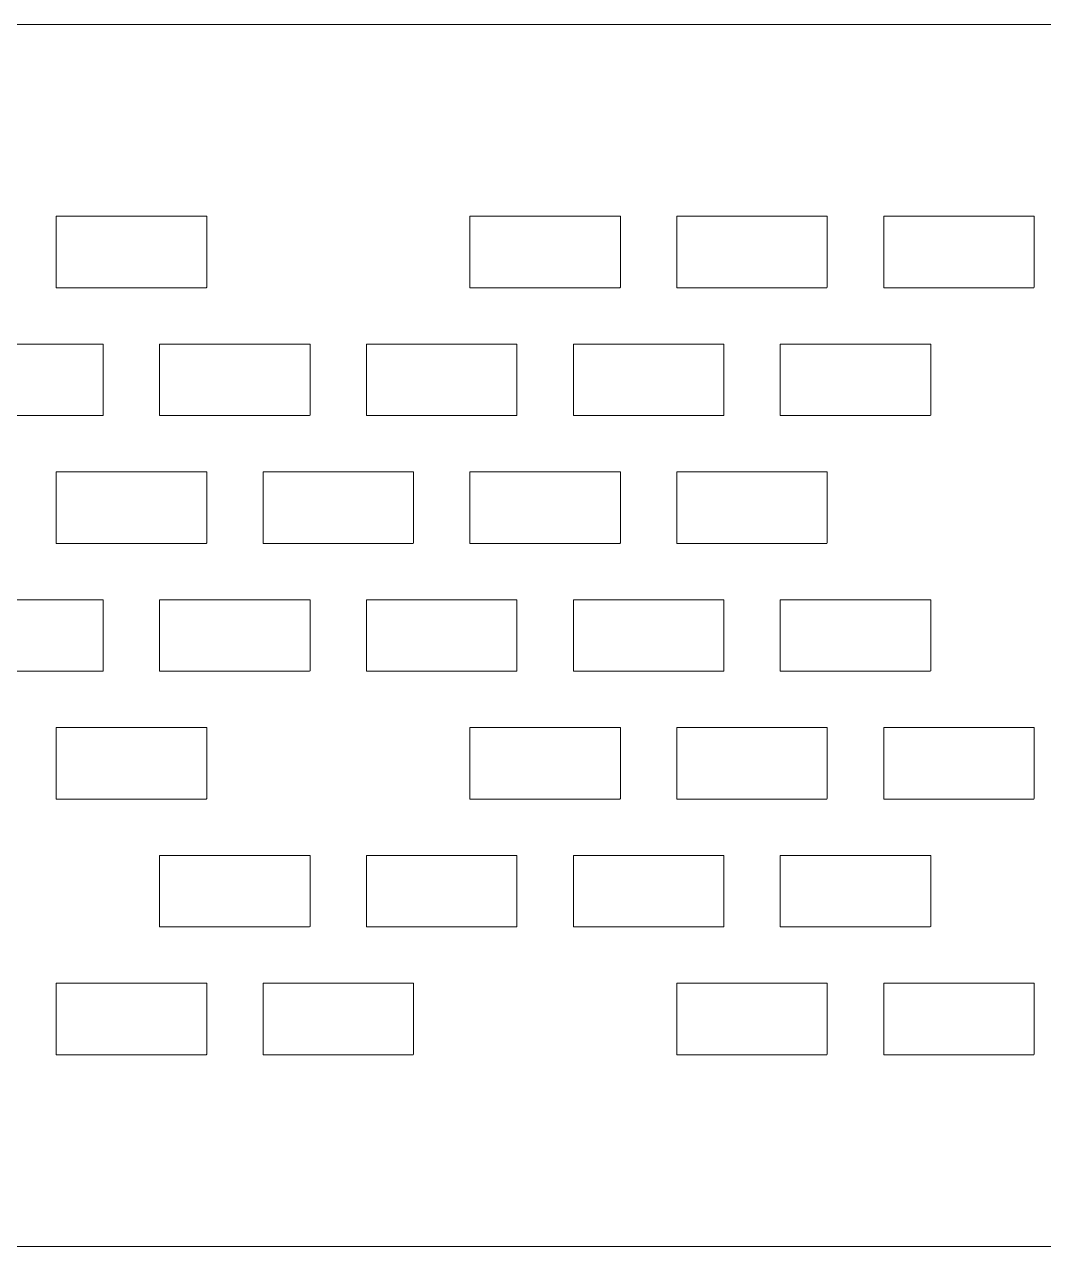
# Model space of a CAD drawing. Header units: millimetres. Extents: x -26 to 1265, y -860 to -429.
# Drawn here: x 243.8 to 298, y -860.5 to -795.5 of the extents above; entities that cross this region are included whole.
import ezdxf

# ---------------------------------------------------------------- set-up
doc = ezdxf.new("R2010")
doc.units = ezdxf.units.MM
doc.header["$MEASUREMENT"] = 0
doc.layers.add('layer 1', color=7, linetype='Continuous')

msp = doc.modelspace()

# ---------------------------------------------------------------- linework, layer by layer
at = {"layer": 'layer 1', "color": 7, "lineweight": 9, "true_color": 0xffffff}
for points, knots in [([(415.0125, -860.4875), (415.0125, -860.4875), (51.0125, -860.4875), (51.0125, -860.4875), (51.0125, -860.4875), (51.0125, -795.4875), (51.0125, -795.4875), (51.0125, -795.4875), (415.0125, -795.4875), (415.0125, -795.4875), (415.0125, -795.4875), (415.0125, -860.4875), (415.0125, -860.4875)], [0, 0, 0, 0, 0.25, 0.25, 0.25, 0.5, 0.5, 0.5, 0.75, 0.75, 0.75, 1, 1, 1, 1]), ([(253.4875, -809.4875), (253.4875, -809.4875), (253.5125, -809.4625), (253.5125, -809.4625), (253.5125, -809.4625), (253.5125, -805.6875), (253.5125, -805.6875), (253.5125, -805.6875), (253.4875, -805.6875), (253.4875, -805.6875), (253.4875, -805.6875), (245.5125, -805.6875), (245.5125, -805.6875), (245.5125, -805.6875), (245.5125, -809.4625), (245.5125, -809.4625), (245.5125, -809.4625), (245.5125, -809.4875), (245.5125, -809.4875), (245.5125, -809.4875), (253.4875, -809.4875), (253.4875, -809.4875)], [0, 0, 0, 0, 0.1428571, 0.1428571, 0.1428571, 0.2857143, 0.2857143, 0.2857143, 0.4285714, 0.4285714, 0.4285714, 0.5714286, 0.5714286, 0.5714286, 0.7142857, 0.7142857, 0.7142857, 0.8571429, 0.8571429, 0.8571429, 1, 1, 1, 1]), ([(275.4875, -809.4875), (275.4875, -809.4875), (275.5125, -809.4625), (275.5125, -809.4625), (275.5125, -809.4625), (275.5125, -805.6875), (275.5125, -805.6875), (275.5125, -805.6875), (275.4875, -805.6875), (275.4875, -805.6875), (275.4875, -805.6875), (267.5125, -805.6875), (267.5125, -805.6875), (267.5125, -805.6875), (267.5125, -809.4625), (267.5125, -809.4625), (267.5125, -809.4625), (267.5125, -809.4875), (267.5125, -809.4875), (267.5125, -809.4875), (275.4875, -809.4875), (275.4875, -809.4875)], [0, 0, 0, 0, 0.1428571, 0.1428571, 0.1428571, 0.2857143, 0.2857143, 0.2857143, 0.4285714, 0.4285714, 0.4285714, 0.5714286, 0.5714286, 0.5714286, 0.7142857, 0.7142857, 0.7142857, 0.8571429, 0.8571429, 0.8571429, 1, 1, 1, 1]), ([(286.4875, -809.4875), (286.4875, -809.4875), (286.5125, -809.4625), (286.5125, -809.4625), (286.5125, -809.4625), (286.5125, -805.6875), (286.5125, -805.6875), (286.5125, -805.6875), (286.4875, -805.6875), (286.4875, -805.6875), (286.4875, -805.6875), (278.5125, -805.6875), (278.5125, -805.6875), (278.5125, -805.6875), (278.5125, -809.4625), (278.5125, -809.4625), (278.5125, -809.4625), (278.5125, -809.4875), (278.5125, -809.4875), (278.5125, -809.4875), (286.4875, -809.4875), (286.4875, -809.4875)], [0, 0, 0, 0, 0.1428571, 0.1428571, 0.1428571, 0.2857143, 0.2857143, 0.2857143, 0.4285714, 0.4285714, 0.4285714, 0.5714286, 0.5714286, 0.5714286, 0.7142857, 0.7142857, 0.7142857, 0.8571429, 0.8571429, 0.8571429, 1, 1, 1, 1]), ([(297.4875, -805.6875), (297.4875, -805.6875), (289.5125, -805.6875), (289.5125, -805.6875), (289.5125, -805.6875), (289.5125, -809.4625), (289.5125, -809.4625), (289.5125, -809.4625), (289.5125, -809.4875), (289.5125, -809.4875), (289.5125, -809.4875), (297.4875, -809.4875), (297.4875, -809.4875), (297.4875, -809.4875), (297.5125, -809.4625), (297.5125, -809.4625), (297.5125, -809.4625), (297.5125, -805.6875), (297.5125, -805.6875), (297.5125, -805.6875), (297.4875, -805.6875), (297.4875, -805.6875)], [0, 0, 0, 0, 0.1428571, 0.1428571, 0.1428571, 0.2857143, 0.2857143, 0.2857143, 0.4285714, 0.4285714, 0.4285714, 0.5714286, 0.5714286, 0.5714286, 0.7142857, 0.7142857, 0.7142857, 0.8571429, 0.8571429, 0.8571429, 1, 1, 1, 1]), ([(248.0125, -812.4875), (248.0125, -812.4875), (240.0125, -812.4875), (240.0125, -812.4875), (240.0125, -812.4875), (240.0125, -812.4875), (240.0125, -812.4875), (240.0125, -812.4875), (240.0125, -816.2625), (240.0125, -816.2625), (240.0125, -816.2625), (240.0125, -816.2875), (240.0125, -816.2875), (240.0125, -816.2875), (247.9875, -816.2875), (247.9875, -816.2875), (247.9875, -816.2875), (248.0125, -816.2625), (248.0125, -816.2625), (248.0125, -816.2625), (248.0125, -812.4875), (248.0125, -812.4875)], [0, 0, 0, 0, 0.1428571, 0.1428571, 0.1428571, 0.2857143, 0.2857143, 0.2857143, 0.4285714, 0.4285714, 0.4285714, 0.5714286, 0.5714286, 0.5714286, 0.7142857, 0.7142857, 0.7142857, 0.8571429, 0.8571429, 0.8571429, 1, 1, 1, 1]), ([(251.0125, -812.4875), (251.0125, -812.4875), (251.0125, -812.4875), (251.0125, -812.4875), (251.0125, -812.4875), (251.0125, -816.2625), (251.0125, -816.2625), (251.0125, -816.2625), (251.0125, -816.2875), (251.0125, -816.2875), (251.0125, -816.2875), (258.9875, -816.2875), (258.9875, -816.2875), (258.9875, -816.2875), (259.0125, -816.2625), (259.0125, -816.2625), (259.0125, -816.2625), (259.0125, -812.4875), (259.0125, -812.4875), (259.0125, -812.4875), (251.0125, -812.4875), (251.0125, -812.4875)], [0, 0, 0, 0, 0.1428571, 0.1428571, 0.1428571, 0.2857143, 0.2857143, 0.2857143, 0.4285714, 0.4285714, 0.4285714, 0.5714286, 0.5714286, 0.5714286, 0.7142857, 0.7142857, 0.7142857, 0.8571429, 0.8571429, 0.8571429, 1, 1, 1, 1]), ([(270.0125, -812.4875), (270.0125, -812.4875), (262.0125, -812.4875), (262.0125, -812.4875), (262.0125, -812.4875), (262.0125, -812.4875), (262.0125, -812.4875), (262.0125, -812.4875), (262.0125, -816.2625), (262.0125, -816.2625), (262.0125, -816.2625), (262.0125, -816.2875), (262.0125, -816.2875), (262.0125, -816.2875), (269.9875, -816.2875), (269.9875, -816.2875), (269.9875, -816.2875), (270.0125, -816.2625), (270.0125, -816.2625), (270.0125, -816.2625), (270.0125, -812.4875), (270.0125, -812.4875)], [0, 0, 0, 0, 0.1428571, 0.1428571, 0.1428571, 0.2857143, 0.2857143, 0.2857143, 0.4285714, 0.4285714, 0.4285714, 0.5714286, 0.5714286, 0.5714286, 0.7142857, 0.7142857, 0.7142857, 0.8571429, 0.8571429, 0.8571429, 1, 1, 1, 1]), ([(273.0125, -812.4875), (273.0125, -812.4875), (273.0125, -812.4875), (273.0125, -812.4875), (273.0125, -812.4875), (273.0125, -816.2625), (273.0125, -816.2625), (273.0125, -816.2625), (273.0125, -816.2875), (273.0125, -816.2875), (273.0125, -816.2875), (280.9875, -816.2875), (280.9875, -816.2875), (280.9875, -816.2875), (281.0125, -816.2625), (281.0125, -816.2625), (281.0125, -816.2625), (281.0125, -812.4875), (281.0125, -812.4875), (281.0125, -812.4875), (273.0125, -812.4875), (273.0125, -812.4875)], [0, 0, 0, 0, 0.1428571, 0.1428571, 0.1428571, 0.2857143, 0.2857143, 0.2857143, 0.4285714, 0.4285714, 0.4285714, 0.5714286, 0.5714286, 0.5714286, 0.7142857, 0.7142857, 0.7142857, 0.8571429, 0.8571429, 0.8571429, 1, 1, 1, 1]), ([(284.0125, -812.4875), (284.0125, -812.4875), (284.0125, -812.4875), (284.0125, -812.4875), (284.0125, -812.4875), (284.0125, -816.2625), (284.0125, -816.2625), (284.0125, -816.2625), (284.0125, -816.2875), (284.0125, -816.2875), (284.0125, -816.2875), (291.9875, -816.2875), (291.9875, -816.2875), (291.9875, -816.2875), (292.0125, -816.2625), (292.0125, -816.2625), (292.0125, -816.2625), (292.0125, -812.4875), (292.0125, -812.4875), (292.0125, -812.4875), (284.0125, -812.4875), (284.0125, -812.4875)], [0, 0, 0, 0, 0.1428571, 0.1428571, 0.1428571, 0.2857143, 0.2857143, 0.2857143, 0.4285714, 0.4285714, 0.4285714, 0.5714286, 0.5714286, 0.5714286, 0.7142857, 0.7142857, 0.7142857, 0.8571429, 0.8571429, 0.8571429, 1, 1, 1, 1]), ([(253.5125, -819.2875), (253.5125, -819.2875), (253.4875, -819.2875), (253.4875, -819.2875), (253.4875, -819.2875), (245.5125, -819.2875), (245.5125, -819.2875), (245.5125, -819.2875), (245.5125, -823.0625), (245.5125, -823.0625), (245.5125, -823.0625), (245.5125, -823.0875), (245.5125, -823.0875), (245.5125, -823.0875), (253.4875, -823.0875), (253.4875, -823.0875), (253.4875, -823.0875), (253.5125, -823.0625), (253.5125, -823.0625), (253.5125, -823.0625), (253.5125, -819.2875), (253.5125, -819.2875)], [0, 0, 0, 0, 0.1428571, 0.1428571, 0.1428571, 0.2857143, 0.2857143, 0.2857143, 0.4285714, 0.4285714, 0.4285714, 0.5714286, 0.5714286, 0.5714286, 0.7142857, 0.7142857, 0.7142857, 0.8571429, 0.8571429, 0.8571429, 1, 1, 1, 1]), ([(264.4875, -819.2875), (264.4875, -819.2875), (256.5125, -819.2875), (256.5125, -819.2875), (256.5125, -819.2875), (256.5125, -823.0625), (256.5125, -823.0625), (256.5125, -823.0625), (256.5125, -823.0875), (256.5125, -823.0875), (256.5125, -823.0875), (264.4875, -823.0875), (264.4875, -823.0875), (264.4875, -823.0875), (264.5125, -823.0625), (264.5125, -823.0625), (264.5125, -823.0625), (264.5125, -819.2875), (264.5125, -819.2875), (264.5125, -819.2875), (264.4875, -819.2875), (264.4875, -819.2875)], [0, 0, 0, 0, 0.1428571, 0.1428571, 0.1428571, 0.2857143, 0.2857143, 0.2857143, 0.4285714, 0.4285714, 0.4285714, 0.5714286, 0.5714286, 0.5714286, 0.7142857, 0.7142857, 0.7142857, 0.8571429, 0.8571429, 0.8571429, 1, 1, 1, 1]), ([(267.5125, -819.2875), (267.5125, -819.2875), (267.5125, -823.0625), (267.5125, -823.0625), (267.5125, -823.0625), (267.5125, -823.0875), (267.5125, -823.0875), (267.5125, -823.0875), (275.4875, -823.0875), (275.4875, -823.0875), (275.4875, -823.0875), (275.5125, -823.0625), (275.5125, -823.0625), (275.5125, -823.0625), (275.5125, -819.2875), (275.5125, -819.2875), (275.5125, -819.2875), (275.4875, -819.2875), (275.4875, -819.2875), (275.4875, -819.2875), (267.5125, -819.2875), (267.5125, -819.2875)], [0, 0, 0, 0, 0.1428571, 0.1428571, 0.1428571, 0.2857143, 0.2857143, 0.2857143, 0.4285714, 0.4285714, 0.4285714, 0.5714286, 0.5714286, 0.5714286, 0.7142857, 0.7142857, 0.7142857, 0.8571429, 0.8571429, 0.8571429, 1, 1, 1, 1]), ([(286.5125, -819.2875), (286.5125, -819.2875), (286.4875, -819.2875), (286.4875, -819.2875), (286.4875, -819.2875), (278.5125, -819.2875), (278.5125, -819.2875), (278.5125, -819.2875), (278.5125, -823.0625), (278.5125, -823.0625), (278.5125, -823.0625), (278.5125, -823.0875), (278.5125, -823.0875), (278.5125, -823.0875), (286.4875, -823.0875), (286.4875, -823.0875), (286.4875, -823.0875), (286.5125, -823.0625), (286.5125, -823.0625), (286.5125, -823.0625), (286.5125, -819.2875), (286.5125, -819.2875)], [0, 0, 0, 0, 0.1428571, 0.1428571, 0.1428571, 0.2857143, 0.2857143, 0.2857143, 0.4285714, 0.4285714, 0.4285714, 0.5714286, 0.5714286, 0.5714286, 0.7142857, 0.7142857, 0.7142857, 0.8571429, 0.8571429, 0.8571429, 1, 1, 1, 1]), ([(248.0125, -826.0875), (248.0125, -826.0875), (240.0125, -826.0875), (240.0125, -826.0875), (240.0125, -826.0875), (240.0125, -826.0875), (240.0125, -826.0875), (240.0125, -826.0875), (240.0125, -829.8625), (240.0125, -829.8625), (240.0125, -829.8625), (240.0125, -829.8875), (240.0125, -829.8875), (240.0125, -829.8875), (247.9875, -829.8875), (247.9875, -829.8875), (247.9875, -829.8875), (248.0125, -829.8625), (248.0125, -829.8625), (248.0125, -829.8625), (248.0125, -826.0875), (248.0125, -826.0875)], [0, 0, 0, 0, 0.1428571, 0.1428571, 0.1428571, 0.2857143, 0.2857143, 0.2857143, 0.4285714, 0.4285714, 0.4285714, 0.5714286, 0.5714286, 0.5714286, 0.7142857, 0.7142857, 0.7142857, 0.8571429, 0.8571429, 0.8571429, 1, 1, 1, 1]), ([(259.0125, -826.0875), (259.0125, -826.0875), (251.0125, -826.0875), (251.0125, -826.0875), (251.0125, -826.0875), (251.0125, -826.0875), (251.0125, -826.0875), (251.0125, -826.0875), (251.0125, -829.8625), (251.0125, -829.8625), (251.0125, -829.8625), (251.0125, -829.8875), (251.0125, -829.8875), (251.0125, -829.8875), (258.9875, -829.8875), (258.9875, -829.8875), (258.9875, -829.8875), (259.0125, -829.8625), (259.0125, -829.8625), (259.0125, -829.8625), (259.0125, -826.0875), (259.0125, -826.0875)], [0, 0, 0, 0, 0.1428571, 0.1428571, 0.1428571, 0.2857143, 0.2857143, 0.2857143, 0.4285714, 0.4285714, 0.4285714, 0.5714286, 0.5714286, 0.5714286, 0.7142857, 0.7142857, 0.7142857, 0.8571429, 0.8571429, 0.8571429, 1, 1, 1, 1]), ([(270.0125, -826.0875), (270.0125, -826.0875), (262.0125, -826.0875), (262.0125, -826.0875), (262.0125, -826.0875), (262.0125, -826.0875), (262.0125, -826.0875), (262.0125, -826.0875), (262.0125, -829.8625), (262.0125, -829.8625), (262.0125, -829.8625), (262.0125, -829.8875), (262.0125, -829.8875), (262.0125, -829.8875), (269.9875, -829.8875), (269.9875, -829.8875), (269.9875, -829.8875), (270.0125, -829.8625), (270.0125, -829.8625), (270.0125, -829.8625), (270.0125, -826.0875), (270.0125, -826.0875)], [0, 0, 0, 0, 0.1428571, 0.1428571, 0.1428571, 0.2857143, 0.2857143, 0.2857143, 0.4285714, 0.4285714, 0.4285714, 0.5714286, 0.5714286, 0.5714286, 0.7142857, 0.7142857, 0.7142857, 0.8571429, 0.8571429, 0.8571429, 1, 1, 1, 1]), ([(273.0125, -826.0875), (273.0125, -826.0875), (273.0125, -826.0875), (273.0125, -826.0875), (273.0125, -826.0875), (273.0125, -829.8625), (273.0125, -829.8625), (273.0125, -829.8625), (273.0125, -829.8875), (273.0125, -829.8875), (273.0125, -829.8875), (280.9875, -829.8875), (280.9875, -829.8875), (280.9875, -829.8875), (281.0125, -829.8625), (281.0125, -829.8625), (281.0125, -829.8625), (281.0125, -826.0875), (281.0125, -826.0875), (281.0125, -826.0875), (273.0125, -826.0875), (273.0125, -826.0875)], [0, 0, 0, 0, 0.1428571, 0.1428571, 0.1428571, 0.2857143, 0.2857143, 0.2857143, 0.4285714, 0.4285714, 0.4285714, 0.5714286, 0.5714286, 0.5714286, 0.7142857, 0.7142857, 0.7142857, 0.8571429, 0.8571429, 0.8571429, 1, 1, 1, 1]), ([(292.0125, -826.0875), (292.0125, -826.0875), (284.0125, -826.0875), (284.0125, -826.0875), (284.0125, -826.0875), (284.0125, -826.0875), (284.0125, -826.0875), (284.0125, -826.0875), (284.0125, -829.8625), (284.0125, -829.8625), (284.0125, -829.8625), (284.0125, -829.8875), (284.0125, -829.8875), (284.0125, -829.8875), (291.9875, -829.8875), (291.9875, -829.8875), (291.9875, -829.8875), (292.0125, -829.8625), (292.0125, -829.8625), (292.0125, -829.8625), (292.0125, -826.0875), (292.0125, -826.0875)], [0, 0, 0, 0, 0.1428571, 0.1428571, 0.1428571, 0.2857143, 0.2857143, 0.2857143, 0.4285714, 0.4285714, 0.4285714, 0.5714286, 0.5714286, 0.5714286, 0.7142857, 0.7142857, 0.7142857, 0.8571429, 0.8571429, 0.8571429, 1, 1, 1, 1]), ([(245.5125, -836.6875), (245.5125, -836.6875), (253.4875, -836.6875), (253.4875, -836.6875), (253.4875, -836.6875), (253.5125, -836.6625), (253.5125, -836.6625), (253.5125, -836.6625), (253.5125, -832.8874), (253.5125, -832.8874), (253.5125, -832.8874), (253.4875, -832.8874), (253.4875, -832.8874), (253.4875, -832.8874), (245.5125, -832.8874), (245.5125, -832.8874), (245.5125, -832.8874), (245.5125, -836.6625), (245.5125, -836.6625), (245.5125, -836.6625), (245.5125, -836.6875), (245.5125, -836.6875)], [0, 0, 0, 0, 0.1428571, 0.1428571, 0.1428571, 0.2857143, 0.2857143, 0.2857143, 0.4285714, 0.4285714, 0.4285714, 0.5714286, 0.5714286, 0.5714286, 0.7142857, 0.7142857, 0.7142857, 0.8571429, 0.8571429, 0.8571429, 1, 1, 1, 1]), ([(267.5125, -832.8874), (267.5125, -832.8874), (267.5125, -836.6625), (267.5125, -836.6625), (267.5125, -836.6625), (267.5125, -836.6875), (267.5125, -836.6875), (267.5125, -836.6875), (275.4875, -836.6875), (275.4875, -836.6875), (275.4875, -836.6875), (275.5125, -836.6625), (275.5125, -836.6625), (275.5125, -836.6625), (275.5125, -832.8874), (275.5125, -832.8874), (275.5125, -832.8874), (275.4875, -832.8874), (275.4875, -832.8874), (275.4875, -832.8874), (267.5125, -832.8874), (267.5125, -832.8874)], [0, 0, 0, 0, 0.1428571, 0.1428571, 0.1428571, 0.2857143, 0.2857143, 0.2857143, 0.4285714, 0.4285714, 0.4285714, 0.5714286, 0.5714286, 0.5714286, 0.7142857, 0.7142857, 0.7142857, 0.8571429, 0.8571429, 0.8571429, 1, 1, 1, 1]), ([(286.4875, -836.6875), (286.4875, -836.6875), (286.5125, -836.6625), (286.5125, -836.6625), (286.5125, -836.6625), (286.5125, -832.8874), (286.5125, -832.8874), (286.5125, -832.8874), (286.4875, -832.8874), (286.4875, -832.8874), (286.4875, -832.8874), (278.5125, -832.8874), (278.5125, -832.8874), (278.5125, -832.8874), (278.5125, -836.6625), (278.5125, -836.6625), (278.5125, -836.6625), (278.5125, -836.6875), (278.5125, -836.6875), (278.5125, -836.6875), (286.4875, -836.6875), (286.4875, -836.6875)], [0, 0, 0, 0, 0.1428571, 0.1428571, 0.1428571, 0.2857143, 0.2857143, 0.2857143, 0.4285714, 0.4285714, 0.4285714, 0.5714286, 0.5714286, 0.5714286, 0.7142857, 0.7142857, 0.7142857, 0.8571429, 0.8571429, 0.8571429, 1, 1, 1, 1]), ([(297.4875, -836.6875), (297.4875, -836.6875), (297.5125, -836.6625), (297.5125, -836.6625), (297.5125, -836.6625), (297.5125, -832.8874), (297.5125, -832.8874), (297.5125, -832.8874), (297.4875, -832.8874), (297.4875, -832.8874), (297.4875, -832.8874), (289.5125, -832.8874), (289.5125, -832.8874), (289.5125, -832.8874), (289.5125, -836.6625), (289.5125, -836.6625), (289.5125, -836.6625), (289.5125, -836.6875), (289.5125, -836.6875), (289.5125, -836.6875), (297.4875, -836.6875), (297.4875, -836.6875)], [0, 0, 0, 0, 0.1428571, 0.1428571, 0.1428571, 0.2857143, 0.2857143, 0.2857143, 0.4285714, 0.4285714, 0.4285714, 0.5714286, 0.5714286, 0.5714286, 0.7142857, 0.7142857, 0.7142857, 0.8571429, 0.8571429, 0.8571429, 1, 1, 1, 1]), ([(251.0125, -843.4625), (251.0125, -843.4625), (251.0125, -843.4875), (251.0125, -843.4875), (251.0125, -843.4875), (258.9875, -843.4875), (258.9875, -843.4875), (258.9875, -843.4875), (259.0125, -843.4625), (259.0125, -843.4625), (259.0125, -843.4625), (259.0125, -839.6875), (259.0125, -839.6875), (259.0125, -839.6875), (251.0125, -839.6875), (251.0125, -839.6875), (251.0125, -839.6875), (251.0125, -839.6875), (251.0125, -839.6875), (251.0125, -839.6875), (251.0125, -843.4625), (251.0125, -843.4625)], [0, 0, 0, 0, 0.1428571, 0.1428571, 0.1428571, 0.2857143, 0.2857143, 0.2857143, 0.4285714, 0.4285714, 0.4285714, 0.5714286, 0.5714286, 0.5714286, 0.7142857, 0.7142857, 0.7142857, 0.8571429, 0.8571429, 0.8571429, 1, 1, 1, 1]), ([(269.9875, -843.4875), (269.9875, -843.4875), (270.0125, -843.4625), (270.0125, -843.4625), (270.0125, -843.4625), (270.0125, -839.6875), (270.0125, -839.6875), (270.0125, -839.6875), (262.0125, -839.6875), (262.0125, -839.6875), (262.0125, -839.6875), (262.0125, -839.6875), (262.0125, -839.6875), (262.0125, -839.6875), (262.0125, -843.4625), (262.0125, -843.4625), (262.0125, -843.4625), (262.0125, -843.4875), (262.0125, -843.4875), (262.0125, -843.4875), (269.9875, -843.4875), (269.9875, -843.4875)], [0, 0, 0, 0, 0.1428571, 0.1428571, 0.1428571, 0.2857143, 0.2857143, 0.2857143, 0.4285714, 0.4285714, 0.4285714, 0.5714286, 0.5714286, 0.5714286, 0.7142857, 0.7142857, 0.7142857, 0.8571429, 0.8571429, 0.8571429, 1, 1, 1, 1]), ([(273.0125, -843.4875), (273.0125, -843.4875), (280.9875, -843.4875), (280.9875, -843.4875), (280.9875, -843.4875), (281.0125, -843.4625), (281.0125, -843.4625), (281.0125, -843.4625), (281.0125, -839.6875), (281.0125, -839.6875), (281.0125, -839.6875), (273.0125, -839.6875), (273.0125, -839.6875), (273.0125, -839.6875), (273.0125, -839.6875), (273.0125, -839.6875), (273.0125, -839.6875), (273.0125, -843.4625), (273.0125, -843.4625), (273.0125, -843.4625), (273.0125, -843.4875), (273.0125, -843.4875)], [0, 0, 0, 0, 0.1428571, 0.1428571, 0.1428571, 0.2857143, 0.2857143, 0.2857143, 0.4285714, 0.4285714, 0.4285714, 0.5714286, 0.5714286, 0.5714286, 0.7142857, 0.7142857, 0.7142857, 0.8571429, 0.8571429, 0.8571429, 1, 1, 1, 1]), ([(291.9875, -843.4875), (291.9875, -843.4875), (292.0125, -843.4625), (292.0125, -843.4625), (292.0125, -843.4625), (292.0125, -839.6875), (292.0125, -839.6875), (292.0125, -839.6875), (284.0125, -839.6875), (284.0125, -839.6875), (284.0125, -839.6875), (284.0125, -839.6875), (284.0125, -839.6875), (284.0125, -839.6875), (284.0125, -843.4625), (284.0125, -843.4625), (284.0125, -843.4625), (284.0125, -843.4875), (284.0125, -843.4875), (284.0125, -843.4875), (291.9875, -843.4875), (291.9875, -843.4875)], [0, 0, 0, 0, 0.1428571, 0.1428571, 0.1428571, 0.2857143, 0.2857143, 0.2857143, 0.4285714, 0.4285714, 0.4285714, 0.5714286, 0.5714286, 0.5714286, 0.7142857, 0.7142857, 0.7142857, 0.8571429, 0.8571429, 0.8571429, 1, 1, 1, 1]), ([(253.4875, -846.4875), (253.4875, -846.4875), (245.5125, -846.4875), (245.5125, -846.4875), (245.5125, -846.4875), (245.5125, -850.2625), (245.5125, -850.2625), (245.5125, -850.2625), (245.5125, -850.2875), (245.5125, -850.2875), (245.5125, -850.2875), (253.4875, -850.2875), (253.4875, -850.2875), (253.4875, -850.2875), (253.5125, -850.2625), (253.5125, -850.2625), (253.5125, -850.2625), (253.5125, -846.4875), (253.5125, -846.4875), (253.5125, -846.4875), (253.4875, -846.4875), (253.4875, -846.4875)], [0, 0, 0, 0, 0.1428571, 0.1428571, 0.1428571, 0.2857143, 0.2857143, 0.2857143, 0.4285714, 0.4285714, 0.4285714, 0.5714286, 0.5714286, 0.5714286, 0.7142857, 0.7142857, 0.7142857, 0.8571429, 0.8571429, 0.8571429, 1, 1, 1, 1]), ([(256.5125, -850.2625), (256.5125, -850.2625), (256.5125, -850.2875), (256.5125, -850.2875), (256.5125, -850.2875), (264.4875, -850.2875), (264.4875, -850.2875), (264.4875, -850.2875), (264.5125, -850.2625), (264.5125, -850.2625), (264.5125, -850.2625), (264.5125, -846.4875), (264.5125, -846.4875), (264.5125, -846.4875), (264.4875, -846.4875), (264.4875, -846.4875), (264.4875, -846.4875), (256.5125, -846.4875), (256.5125, -846.4875), (256.5125, -846.4875), (256.5125, -850.2625), (256.5125, -850.2625)], [0, 0, 0, 0, 0.1428571, 0.1428571, 0.1428571, 0.2857143, 0.2857143, 0.2857143, 0.4285714, 0.4285714, 0.4285714, 0.5714286, 0.5714286, 0.5714286, 0.7142857, 0.7142857, 0.7142857, 0.8571429, 0.8571429, 0.8571429, 1, 1, 1, 1]), ([(278.5125, -850.2625), (278.5125, -850.2625), (278.5125, -850.2875), (278.5125, -850.2875), (278.5125, -850.2875), (286.4875, -850.2875), (286.4875, -850.2875), (286.4875, -850.2875), (286.5125, -850.2625), (286.5125, -850.2625), (286.5125, -850.2625), (286.5125, -846.4875), (286.5125, -846.4875), (286.5125, -846.4875), (286.4875, -846.4875), (286.4875, -846.4875), (286.4875, -846.4875), (278.5125, -846.4875), (278.5125, -846.4875), (278.5125, -846.4875), (278.5125, -850.2625), (278.5125, -850.2625)], [0, 0, 0, 0, 0.1428571, 0.1428571, 0.1428571, 0.2857143, 0.2857143, 0.2857143, 0.4285714, 0.4285714, 0.4285714, 0.5714286, 0.5714286, 0.5714286, 0.7142857, 0.7142857, 0.7142857, 0.8571429, 0.8571429, 0.8571429, 1, 1, 1, 1]), ([(289.5125, -846.4875), (289.5125, -846.4875), (289.5125, -850.2625), (289.5125, -850.2625), (289.5125, -850.2625), (289.5125, -850.2875), (289.5125, -850.2875), (289.5125, -850.2875), (297.4875, -850.2875), (297.4875, -850.2875), (297.4875, -850.2875), (297.5125, -850.2625), (297.5125, -850.2625), (297.5125, -850.2625), (297.5125, -846.4875), (297.5125, -846.4875), (297.5125, -846.4875), (297.4875, -846.4875), (297.4875, -846.4875), (297.4875, -846.4875), (289.5125, -846.4875), (289.5125, -846.4875)], [0, 0, 0, 0, 0.1428571, 0.1428571, 0.1428571, 0.2857143, 0.2857143, 0.2857143, 0.4285714, 0.4285714, 0.4285714, 0.5714286, 0.5714286, 0.5714286, 0.7142857, 0.7142857, 0.7142857, 0.8571429, 0.8571429, 0.8571429, 1, 1, 1, 1])]:
    msp.add_open_spline(points, degree=3, knots=knots, dxfattribs=at)

doc.saveas('drawing.dxf')
